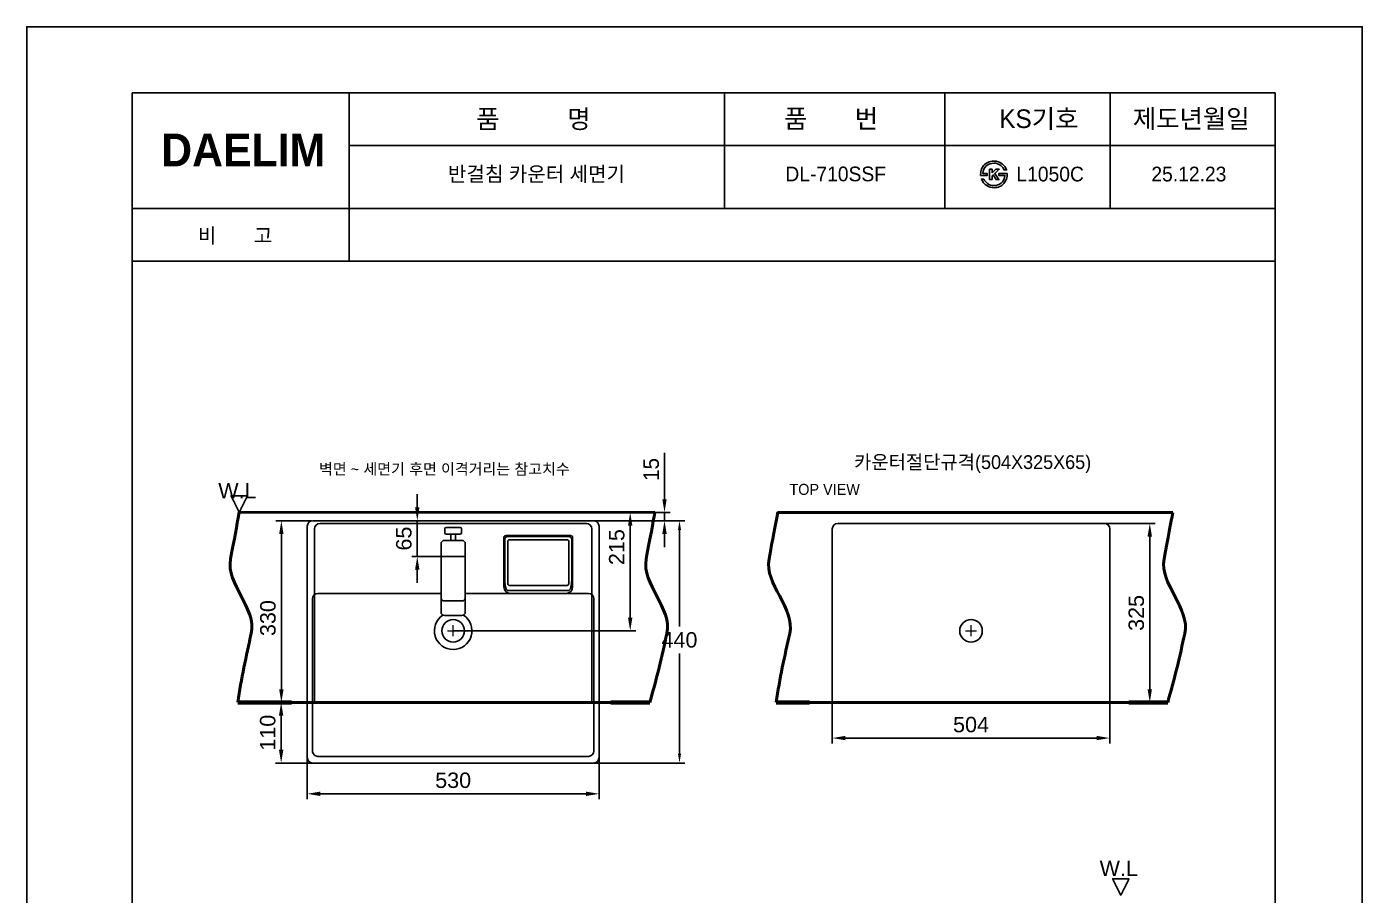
# Model space of a CAD drawing. Header units: millimetres. Extents: x 11328 to 13753, y -384 to 3047.
# Drawn here: x 11328 to 13753, y 1470 to 3047 of the extents above; entities that cross this region are included whole.
import ezdxf
from ezdxf.enums import TextEntityAlignment as Align
from ezdxf.lldxf.tags import DXFTag

# ---------------------------------------------------------------- set-up
doc = ezdxf.new("R2010")
doc.units = ezdxf.units.MM
doc.header["$LTSCALE"] = 0.2
for name, color, linetype in [('001', 7, 'Continuous'), ('002', 7, 'Continuous'), ('BU', 7, 'Continuous'), ('DIMTEXT', 174, 'Continuous'), ('POINT', 7, 'Continuous'), ('TEXT', 7, 'Continuous'), ('YA', 7, 'Continuous')]:
    doc.layers.add(name, color=color, linetype=linetype)
for name, color, linetype, lineweight in [('CEN', 1, 'CENTER', 5), ('DIM', 3, 'Continuous', 15), ('LINE', 7, 'Continuous', 25)]:
    doc.layers.add(name, color=color, linetype=linetype, lineweight=lineweight)
doc.styles.add('ARIAL', font='arial.ttf')
doc.styles.add('h', font='', dxfattribs={"height": 28})
doc.styles.get("Standard").update_dxf_attribs({"font": 'ISOCP.SHX', "bigfont": 'WHGTXT.SHX'})
doc.styles.add('스타일1', font='txt.shx', dxfattribs={"bigfont": 'ghs.shx'})
doc.styles.add('타이틀', font='H2GTRM.TTF', dxfattribs={"height": 25})
doc.styles.get('h').set_extended_font_data('Haansoft Batang')
tags = doc.linetypes.add('Amconstr', pattern=[9999, 9999, 0]).pattern_tags.tags
tags[6:7] = [DXFTag(74, 4), DXFTag(75, 0), DXFTag(340, '0'), DXFTag(46, 1.0), DXFTag(50, 0.0), DXFTag(44, 0.0), DXFTag(45, 0.0)]
tags[4:5] = [DXFTag(74, 4), DXFTag(75, 0), DXFTag(340, '0'), DXFTag(46, 1.0), DXFTag(50, 0.0), DXFTag(44, 0.0), DXFTag(45, 0.0)]
tags = doc.linetypes.add('CENTER', pattern=[50.8, 31.75, -6.35, 6.35, -6.35]).pattern_tags.tags
tags[10:11] = [DXFTag(74, 4), DXFTag(75, 0), DXFTag(340, '0'), DXFTag(46, 1.0), DXFTag(50, 0.0), DXFTag(44, 0.0), DXFTag(45, 0.0)]
tags[8:9] = [DXFTag(74, 4), DXFTag(75, 0), DXFTag(340, '0'), DXFTag(46, 1.0), DXFTag(50, 0.0), DXFTag(44, 0.0), DXFTag(45, 0.0)]
tags[6:7] = [DXFTag(74, 4), DXFTag(75, 0), DXFTag(340, '0'), DXFTag(46, 1.0), DXFTag(50, 0.0), DXFTag(44, 0.0), DXFTag(45, 0.0)]
tags[4:5] = [DXFTag(74, 4), DXFTag(75, 0), DXFTag(340, '0'), DXFTag(46, 1.0), DXFTag(50, 0.0), DXFTag(44, 0.0), DXFTag(45, 0.0)]
doc.dimstyles.new('AM_ISO$0', dxfattribs={"dimtxt": 28, "dimasz": 24, "dimexe": 10, "dimexo": 0, "dimgap": 10, "dimtad": 1, "dimdec": 0, "dimdsep": 46, "dimtxsty": 'h', "dimcen": -5, "dimclrd": 256, "dimclre": 256, "dimclrt": 256, "dimadec": 0, "dimazin": 2, "dimtp": 0.1, "dimtm": 0.1, "dimtfac": 0.71, "dimtdec": 0, "dimtmove": 0, "dimatfit": 3, "dimfxl": 0, "dimlwd": -1, "dimlwe": -1, "dimarcsym": 0})
doc.dimstyles.new('MSADIM', dxfattribs={"dimtxt": 33, "dimasz": 17, "dimexe": 10, "dimexo": 5, "dimgap": 0.09, "dimtad": 0, "dimtih": 1, "dimtoh": 1, "dimdec": 0, "dimzin": 1, "dimdsep": 46, "dimtxsty": 'ARIAL', "dimcen": 0.09, "dimadec": 0, "dimazin": 0, "dimtfac": 1, "dimtdec": 4, "dimtix": 1, "dimtmove": 0, "dimatfit": 3, "dimfxl": 0, "dimtolj": 1, "dimtzin": 1, "dimarcsym": 0})

# ---------------------------------------------------------------- blocks, each defined once
blk = doc.blocks.new('*D53')
at = {"layer": 'Defpoints', "color": 0, "linetype": 'Continuous'}
for p in [(12359.9, 2149.9), (12411.4, 1709.9), (12513.4, 1709.9)]:
    blk.add_point(p, dxfattribs=at)
at = {"layer": 'DIM', "color": 0, "linetype": 'Continuous', "lineweight": -2}
for p, q in [((12364.9, 2149.9), (12523.4, 2149.9)), ((12513.4, 2132.9), (12513.4, 1957.6)), ((12513.4, 1726.9), (12513.4, 1909)), ((12416.4, 1709.9), (12523.4, 1709.9))]:
    blk.add_line(p, q, dxfattribs=at)
at = {"layer": 'DIM', "color": 0, "linetype": 'Continuous'}
for points in [[(12510.6, 2132.9), (12516.3, 2132.9), (12513.4, 2149.9)], [(12510.6, 1726.9), (12516.3, 1726.9), (12513.4, 1709.9)]]:
    blk.add_solid(points, dxfattribs=at)
at = {"layer": 'DIM', "color": 0, "linetype": 'Continuous', "insert": (12513.4, 1933.3), "char_height": 33, "attachment_point": 5, "style": 'ARIAL'}
blk.add_mtext('\\A1;{\\H0.84848x;440}', dxfattribs=at)
blk = doc.blocks.new('*D56')
at = {"layer": 'Defpoints', "color": 0}
for p in [(11844.9, 2149.5), (11790.4, 1819.9), (11844.9, 1819.9)]:
    blk.add_point(p, dxfattribs=at)
at = {"layer": 'LINE', "linetype": 'ByBlock'}
for p, q in [((11844.9, 2149.5), (11780.4, 2149.5)), ((11790.4, 2125.5), (11790.4, 1843.9)), ((11844.9, 1819.9), (11780.4, 1819.9))]:
    blk.add_line(p, q, dxfattribs=at)
at = {"layer": 'LINE'}
for points in [[(11786.4, 2125.5), (11794.4, 2125.5), (11790.4, 2149.5)], [(11786.4, 1843.9), (11794.4, 1843.9), (11790.4, 1819.9)]]:
    blk.add_solid(points, dxfattribs=at)
at = {"layer": 'LINE', "insert": (11766.1, 1973), "char_height": 28, "attachment_point": 5, "rotation": 90, "style": 'ARIAL'}
blk.add_mtext('330', dxfattribs=at)
blk = doc.blocks.new('*D57')
at = {"layer": 'Defpoints', "color": 0}
for p in [(11912.2, 1819.9), (11790, 1709.9), (11912.2, 1709.9)]:
    blk.add_point(p, dxfattribs=at)
at = {"layer": 'LINE', "linetype": 'ByBlock'}
for p, q in [((11912.2, 1819.9), (11780, 1819.9)), ((11790, 1795.9), (11790, 1733.9)), ((11912.2, 1709.9), (11780, 1709.9))]:
    blk.add_line(p, q, dxfattribs=at)
at = {"layer": 'LINE'}
for points in [[(11786, 1795.9), (11794, 1795.9), (11790, 1819.9)], [(11786, 1733.9), (11794, 1733.9), (11790, 1709.9)]]:
    blk.add_solid(points, dxfattribs=at)
at = {"layer": 'LINE', "insert": (11765.7, 1764.9), "char_height": 28, "attachment_point": 5, "rotation": 90, "style": 'ARIAL'}
blk.add_mtext('110', dxfattribs=at)
blk = doc.blocks.new('*D58')
at = {"layer": 'Defpoints', "color": 0}
for p in [(12102.5, 2165), (12423.9, 2165), (12102.4, 1949.9)]:
    blk.add_point(p, dxfattribs=at)
at = {"layer": 'LINE', "linetype": 'ByBlock'}
for p, q in [((12102.5, 2165), (12433.9, 2165)), ((12423.9, 1973.9), (12423.9, 2141)), ((12102.4, 1949.9), (12433.9, 1949.9))]:
    blk.add_line(p, q, dxfattribs=at)
at = {"layer": 'LINE'}
for points in [[(12419.9, 2141), (12427.9, 2141), (12423.9, 2165)], [(12419.9, 1973.9), (12427.9, 1973.9), (12423.9, 1949.9)]]:
    blk.add_solid(points, dxfattribs=at)
at = {"layer": 'LINE', "insert": (12399.6, 2101.9), "char_height": 28, "attachment_point": 5, "rotation": 90, "style": 'ARIAL'}
blk.add_mtext('215', dxfattribs=at)
blk = doc.blocks.new('*D59')
at = {"layer": 'Defpoints', "color": 0}
for p in [(12037.2, 2149.9), (12102.4, 2149.9), (12102.4, 2084.9)]:
    blk.add_point(p, dxfattribs=at)
at = {"layer": 'LINE', "linetype": 'ByBlock'}
for p, q in [((12037.2, 2173.9), (12037.2, 2197.9)), ((12102.4, 2149.9), (12027.2, 2149.9)), ((12037.2, 2084.9), (12037.2, 2149.9)), ((12102.4, 2084.9), (12027.2, 2084.9)), ((12037.2, 2060.9), (12037.2, 2036.9))]:
    blk.add_line(p, q, dxfattribs=at)
at = {"layer": 'LINE'}
for points in [[(12033.2, 2173.9), (12041.2, 2173.9), (12037.2, 2149.9)], [(12033.2, 2060.9), (12041.2, 2060.9), (12037.2, 2084.9)]]:
    blk.add_solid(points, dxfattribs=at)
at = {"layer": 'LINE', "insert": (12012.9, 2117.4), "char_height": 28, "attachment_point": 5, "rotation": 90, "style": 'ARIAL'}
blk.add_mtext('65', dxfattribs=at)
blk = doc.blocks.new('*D63')
at = {"layer": 'Defpoints', "color": 0}
for p in [(11837.4, 1819.9), (12367.4, 1819.9), (12367.4, 1654)]:
    blk.add_point(p, dxfattribs=at)
at = {"layer": 'LINE', "linetype": 'ByBlock'}
for p, q in [((11837.4, 1819.9), (11837.4, 1644)), ((12367.4, 1819.9), (12367.4, 1644)), ((11861.4, 1654), (12343.4, 1654))]:
    blk.add_line(p, q, dxfattribs=at)
at = {"layer": 'LINE'}
for points in [[(11861.4, 1658), (11861.4, 1650), (11837.4, 1654)], [(12343.4, 1658), (12343.4, 1650), (12367.4, 1654)]]:
    blk.add_solid(points, dxfattribs=at)
at = {"layer": 'LINE', "insert": (12102.4, 1678.4), "char_height": 28, "attachment_point": 5, "style": 'ARIAL'}
blk.add_mtext('530', dxfattribs=at)
blk = doc.blocks.new('*D64')
at = {"layer": 'Defpoints', "color": 0}
for p in [(12790.9, 1819.9), (13294.9, 1819.9), (13294.9, 1755.2)]:
    blk.add_point(p, dxfattribs=at)
at = {"layer": 'LINE', "linetype": 'ByBlock'}
for p, q in [((12790.9, 1819.9), (12790.9, 1745.2)), ((13294.9, 1819.9), (13294.9, 1745.2)), ((12814.9, 1755.2), (13270.9, 1755.2))]:
    blk.add_line(p, q, dxfattribs=at)
at = {"layer": 'LINE'}
for points in [[(12814.9, 1759.2), (12814.9, 1751.2), (12790.9, 1755.2)], [(13270.9, 1759.2), (13270.9, 1751.2), (13294.9, 1755.2)]]:
    blk.add_solid(points, dxfattribs=at)
at = {"layer": 'LINE', "insert": (13042.9, 1779.5), "char_height": 28, "attachment_point": 5, "style": 'ARIAL'}
blk.add_mtext('504', dxfattribs=at)
blk = doc.blocks.new('*D65')
at = {"layer": 'Defpoints', "color": 0}
for p in [(13156.5, 2144.9), (13156.5, 1819.9), (13367.5, 1819.9)]:
    blk.add_point(p, dxfattribs=at)
at = {"layer": 'LINE', "linetype": 'ByBlock'}
for p, q in [((13156.5, 2144.9), (13377.5, 2144.9)), ((13367.5, 2120.9), (13367.5, 1843.9)), ((13156.5, 1819.9), (13377.5, 1819.9))]:
    blk.add_line(p, q, dxfattribs=at)
at = {"layer": 'LINE'}
for points in [[(13363.5, 2120.9), (13371.5, 2120.9), (13367.5, 2144.9)], [(13363.5, 1843.9), (13371.5, 1843.9), (13367.5, 1819.9)]]:
    blk.add_solid(points, dxfattribs=at)
at = {"layer": 'LINE', "insert": (13343.1, 1982.4), "char_height": 28, "attachment_point": 5, "rotation": 90, "style": 'ARIAL'}
blk.add_mtext('325', dxfattribs=at)
blk = doc.blocks.new('*D55')
at = {"layer": 'Defpoints', "color": 0}
for p in [(12357.4, 2164.9), (12486.2, 2164.9), (12357.4, 2149.9)]:
    blk.add_point(p, dxfattribs=at)
at = {"layer": 'LINE', "linetype": 'ByBlock'}
for p, q in [((12486.2, 2188.9), (12486.3, 2272.9)), ((12357.4, 2164.9), (12496.2, 2164.9)), ((12486.2, 2149.8), (12486.2, 2164.9)), ((12357.4, 2149.9), (12496.2, 2149.8)), ((12486.2, 2125.8), (12486.2, 2101.8))]:
    blk.add_line(p, q, dxfattribs=at)
at = {"layer": 'LINE'}
for points in [[(12482.2, 2188.9), (12490.2, 2188.9), (12486.2, 2164.9)], [(12482.2, 2125.8), (12490.2, 2125.8), (12486.2, 2149.8)]]:
    blk.add_solid(points, dxfattribs=at)
at = {"layer": 'LINE', "insert": (12462.2, 2242.9), "char_height": 28, "attachment_point": 5, "rotation": 89.9787, "style": 'h'}
blk.add_mtext('15', dxfattribs=at)

msp = doc.modelspace()

# ---------------------------------------------------------------- linework, layer by layer
at = {"layer": '001', "color": 0, "linetype": 'Continuous'}
for p, q in [((11837.4, 1717.9), (11837.4, 2139.9)), ((11847.4, 2149.9), (12357.4, 2149.9)), ((12367.4, 2139.9), (12367.4, 1717.9)), ((12080.4, 2017.9), (11856.9, 2017.9)), ((12347.9, 2017.9), (12124.4, 2017.9)), ((11846.9, 2007.9), (11846.9, 1731.9)), ((12357.9, 2007.9), (12357.9, 1731.9)), ((12361.4, 1709.9), (11843.4, 1709.9)), ((12347.9, 1721.9), (11856.9, 1721.9))]:
    msp.add_line(p, q, dxfattribs=at)
at = {"layer": '002', "linetype": 'Continuous'}
for p, q in [((12194.4, 2118.9), (12194.4, 2029.9)), ((12315.4, 2122.9), (12198.4, 2122.9)), ((12319.4, 2029.9), (12319.4, 2118.9))]:
    msp.add_line(p, q, dxfattribs=at)
at = {"layer": '002', "color": 5, "lineweight": 80}
for p, q in [((11808.7, 1819.9), (11711.1, 1819.9)), ((12459.4, 1819.9), (12388.7, 1819.9)), ((12749.3, 1819.9), (12689, 1819.9)), ((13400, 1819.9), (13329.3, 1819.9))]:
    msp.add_line(p, q, dxfattribs=at)
at = {"layer": '002', "linetype": 'Continuous'}
for centre, radius, start, end in [((12198.4, 2118.9), 4, 90, 180), ((12315.4, 2118.9), 4, 0, 90), ((12199.4, 2037.9), 5, 132.2041, 180), ((12314.4, 2037.9), 5, 0, 47.7913), ((12206.4, 2029.9), 12, 180, 270), ((12307.4, 2029.9), 12, 270.001, 0)]:
    msp.add_arc(centre, radius, start, end, dxfattribs=at)
at = {"layer": '002', "color": 5, "lineweight": 50}
for points in [[(11714, 2165.1), (11708.9, 2138.2), (11705.4, 2119.3), (11698.1, 2080.4), (11689.6, 2034.5), (11745.9, 1990.9), (11735.7, 1945.2), (11726.6, 1904.1), (11717.4, 1863), (11711.1, 1819.9)], [(12468.8, 2164.9), (12465.4, 2146.9), (12460.2, 2119.3), (12453, 2080.4), (12444.4, 2034.5), (12500.8, 1990.9), (12490.6, 1945.2), (12481.4, 1904.1), (12472.3, 1863), (12459.4, 1819.9)], [(12691.8, 2165.1), (12686.8, 2138.2), (12683.2, 2119.3), (12676, 2080.4), (12667.4, 2034.5), (12723.7, 1990.9), (12713.6, 1945.2), (12704.4, 1904.1), (12695.2, 1863), (12689, 1819.9)], [(13409.3, 2164.9), (13406, 2146.9), (13400.8, 2119.3), (13393.6, 2080.4), (13385, 2034.5), (13441.3, 1990.9), (13431.2, 1945.2), (13422, 1904.1), (13412.8, 1863), (13400, 1819.9)]]:
    msp.add_open_spline(points, degree=3, knots=[0, 0, 0, 0, 0.307476, 0.307476, 0.307476, 0.671828, 0.671828, 0.671828, 1, 1, 1, 1], dxfattribs=at)
at = {"layer": 'BU', "color": 0, "linetype": 'Continuous'}
for p, q in [((12115.4, 2137.5), (12089.4, 2137.5)), ((12118.4, 2114.1), (12086.4, 2114.1)), ((12089.4, 2125.5), (12115.4, 2125.5)), ((12098.4, 2114.1), (12098.4, 2125.5)), ((12106.4, 2114.1), (12106.4, 2125.5)), ((12080.4, 2108.1), (12080.4, 2010.1)), ((12124.4, 2010.1), (12124.4, 2108.1)), ((12124.4, 2084.9), (12080.4, 2084.9)), ((12080.4, 2010.1), (12080.4, 1983.8)), ((12086.4, 2004.1), (12118.4, 2004.1)), ((12124.4, 1983.8), (12124.4, 2010.1)), ((12086.4, 1977.8), (12118.4, 1977.8))]:
    msp.add_line(p, q, dxfattribs=at)
at = {"layer": 'BU', "linetype": 'Continuous'}
for p, q in [((12201.4, 2109.8), (12201.4, 2035.8)), ((12312.4, 2035.8), (12312.4, 2109.8)), ((12208.3, 2017.9), (12306.7, 2017.9))]:
    msp.add_line(p, q, dxfattribs=at)
at = {"layer": 'BU', "color": 0, "linetype": 'Continuous'}
for centre, radius, start, end in [((12089.4, 2135.5), 2, 90, 180), ((12115.4, 2135.5), 2, 0, 90), ((12086.4, 2108.1), 6, 90, 180), ((12089.4, 2127.5), 2, 180, 270), ((12115.4, 2127.5), 2, 270, 0), ((12118.4, 2108.1), 6, 0, 90), ((12086.4, 2010.1), 6, 180, 270), ((12118.4, 2010.1), 6, 270, 0), ((12086.4, 1983.8), 6, 180, 270), ((12118.4, 1983.8), 6, 270, 0)]:
    msp.add_arc(centre, radius, start, end, dxfattribs=at)
for points in [[(12087.4, 2135.5), (12087.4, 2131.5), (12087.4, 2127.5)], [(12117.4, 2127.5), (12117.4, 2131.5), (12117.4, 2135.5)]]:
    msp.add_open_spline(points, degree=2, dxfattribs=at)
at = {"layer": 'BU', "linetype": 'Continuous'}
for points, knots in [([(12196, 2115.9), (12196, 2116.2), (12196.1, 2116.9), (12196.5, 2118.1), (12197.4, 2119.5), (12198.8, 2120.4), (12200.1, 2120.8), (12200.8, 2120.9), (12201.1, 2120.9)], [0, 0, 0, 0, 0.12233, 0.248, 0.493258, 0.746631, 0.873312, 1, 1, 1, 1]), ([(12205.7, 2115.4), (12204.1, 2115.4), (12202.2, 2115.3), (12201.4, 2112.9), (12201.4, 2111.1), (12201.4, 2109.8)], [0, 0, 0, 0, 0.778035, 0.778035, 1, 1, 1, 1]), ([(12308.8, 2115.4), (12304.6, 2115.3), (12292, 2115.3), (12270.2, 2115.3), (12243.6, 2115.4), (12222, 2115.3), (12209.6, 2115.4), (12205.7, 2115.4)], [0, 0, 0, 0, 0.115579, 0.374135, 0.632691, 0.891248, 1, 1, 1, 1]), ([(12312.4, 2112.4), (12312.4, 2113.3), (12312, 2114.2), (12310.5, 2115.3), (12309.6, 2115.4), (12308.8, 2115.4)], [0, 0, 0, 0, 0.494965, 0.494965, 1, 1, 1, 1]), ([(12312.7, 2120.9), (12313, 2120.9), (12313.7, 2120.8), (12315, 2120.4), (12316.4, 2119.5), (12317.3, 2118.1), (12317.7, 2116.9), (12317.8, 2116.2), (12317.8, 2115.9)], [0, 0, 0, 0, 0.128467, 0.254133, 0.505451, 0.753732, 0.877367, 1, 1, 1, 1]), ([(12196.9, 2032.8), (12196.9, 2033.1), (12196.7, 2033.8), (12196.5, 2035.4), (12196.2, 2037.5), (12196, 2040.2), (12196, 2042), (12196, 2042.9)], [0, 0, 0, 0, 0.103403, 0.216336, 0.461536, 0.727358, 1, 1, 1, 1]), ([(12317.8, 2042.9), (12317.8, 2042.4), (12317.7, 2041.5), (12317.7, 2039.7), (12317.5, 2037.5), (12317.2, 2035), (12317, 2033.5), (12316.8, 2032.8)], [0, 0, 0, 0, 0.140608, 0.277742, 0.538186, 0.781413, 1, 1, 1, 1]), ([(12203.1, 2023), (12202.8, 2023), (12202.2, 2023.1), (12201.1, 2023.4), (12199.9, 2024.1), (12198.7, 2025.4), (12198.3, 2026.5), (12198.2, 2027.1)], [0, 0, 0, 0, 0.1237, 0.246815, 0.494612, 0.746826, 1, 1, 1, 1]), ([(12201.4, 2035.8), (12201.4, 2035.6), (12201.4, 2035.4), (12201.5, 2034.2), (12201.8, 2033.5), (12202.7, 2032.9)], [0, 0, 0, 0, 0.139227, 0.139227, 1, 1, 1, 1]), ([(12202.7, 2032.9), (12202.9, 2032.7), (12203.4, 2032.5), (12204.2, 2032.4), (12204.9, 2032.3), (12205.6, 2032.4), (12206.3, 2032.4), (12206.9, 2032.4), (12207.7, 2032.4), (12209.1, 2032.4), (12210.8, 2032.4), (12212.8, 2032.4), (12215.5, 2032.4), (12220.2, 2032.4), (12231.1, 2032.4), (12244.2, 2032.4), (12258.2, 2032.4), (12272.2, 2032.4), (12285.3, 2032.4), (12296.2, 2032.4), (12301.2, 2032.4), (12304.1, 2032.4), (12305.8, 2032.4), (12306.8, 2032.4), (12307.4, 2032.4), (12308.1, 2032.4), (12308.8, 2032.3), (12309.5, 2032.4), (12310.3, 2032.5), (12310.8, 2032.7), (12311.1, 2032.9)], [0, 0, 0, 0, 0.008925, 0.014562, 0.022239, 0.027829, 0.034534, 0.040609, 0.045214, 0.055958, 0.078651, 0.093588, 0.111513, 0.151233, 0.225585, 0.412613, 0.512457, 0.612315, 0.799168, 0.87349, 0.912355, 0.937891, 0.954787, 0.959395, 0.96547, 0.970392, 0.977763, 0.985445, 0.991084, 1, 1, 1, 1]), ([(12315.6, 2027.1), (12315.5, 2026.8), (12315.3, 2026.2), (12314.8, 2025.2), (12313.9, 2024.1), (12312.6, 2023.4), (12311.5, 2023.1), (12311, 2023), (12310.7, 2023)], [0, 0, 0, 0, 0.127246, 0.254117, 0.505787, 0.754054, 0.87774, 1, 1, 1, 1])]:
    msp.add_open_spline(points, degree=3, knots=knots, dxfattribs=at)
for points, degree in [([(12196, 2042.9), (12196, 2079.4), (12196, 2115.9)], 2), ([(12201.1, 2120.9), (12256.9, 2120.9), (12312.7, 2120.9)], 2), ([(12317.8, 2115.9), (12317.8, 2079.4), (12317.8, 2042.9)], 2), ([(12198.2, 2027.1), (12197.6, 2029.9), (12196.9, 2032.8)], 2), ([(12310.7, 2023), (12256.9, 2023), (12203.1, 2023)], 2), ([(12307.1, 2017.9), (12256.8, 2017.9), (12206.4, 2017.9)], 2), ([(12311.1, 2032.9), (12312.2, 2033.7), (12312.4, 2034.7), (12312.4, 2035.8)], 3), ([(12316.8, 2032.8), (12316.2, 2029.9), (12315.6, 2027.1)], 2)]:
    msp.add_open_spline(points, degree=degree, dxfattribs=at)
msp.add_rational_spline([(12312.4, 2109.8), (12312.4, 2111.1), (12312.4, 2112.4)], [0.99999974994, 0.9999996447, 1], degree=2, dxfattribs=at)
at = {"layer": 'CEN', "color": 0}
for p, q in [((12092.4, 1949.9), (12112.4, 1949.9)), ((12102.4, 1939.9), (12102.4, 1959.9)), ((13032.9, 1949.9), (13052.9, 1949.9)), ((13042.9, 1939.9), (13042.9, 1959.9))]:
    msp.add_line(p, q, dxfattribs=at)
at = {"layer": 'DIM', "color": 0}
msp.add_line((12214.4, 2017.9), (12309.9, 2017.9), dxfattribs=at)
at = {"layer": 'DIMTEXT', "color": 0}
for points in [[(11728.9, 2195.1), (11713.9, 2195.1), (11698.9, 2195.1), (11706.4, 2180.1), (11713.9, 2165.1), (11721.4, 2180.1), (11728.9, 2195.1)], [(13329.9, 1499.7), (13314.9, 1499.7), (13299.9, 1499.7), (13307.4, 1484.7), (13314.9, 1469.7), (13322.4, 1484.7), (13329.9, 1499.7)]]:
    msp.add_open_spline(points, degree=2, knots=[0, 0, 0, 30, 30, 63.54102, 63.54102, 97.082039, 97.082039, 97.082039], dxfattribs=at)
at = {"layer": 'LINE', "linetype": 'Amconstr'}
msp.add_line((13595.3, -241.1), (13595.3, 2926.9), dxfattribs=at)
at = {"layer": 'LINE', "color": 5, "lineweight": 50}
for p, q in [((11714, 2165.1), (12468.8, 2164.9)), ((12691.7, 2164.9), (13409.3, 2164.9))]:
    msp.add_line(p, q, dxfattribs=at)
at = {"layer": 'LINE', "color": 1}
for p, q in [((11850.4, 2134.9), (11850.4, 1819.9)), ((11860.4, 2144.9), (12344.4, 2144.9)), ((12354.4, 2134.9), (12354.4, 1819.9)), ((12790.9, 2134.9), (12790.9, 1819.9)), ((12800.9, 2144.9), (13294.9, 2144.9)), ((13294.9, 2134.9), (13294.9, 1819.9))]:
    msp.add_line(p, q, dxfattribs=at)
at = {"layer": 'LINE'}
msp.add_line((12349.7, 1709.9), (12428.9, 1709.9), dxfattribs=at)
for centre in [(12102.4, 1949.9), (13042.9, 1949.9)]:
    msp.add_circle(centre, 20.5, dxfattribs=at)
for centre, radius, start, end in [((11847.4, 2139.9), 10, 90, 180), ((12357.4, 2139.9), 10, 0, 90), ((11856.9, 2007.9), 10, 90, 180), ((12347.9, 2007.9), 10, 360, 90), ((12102.4, 1949.9), 34, 123.0094, 56.9906), ((11856.9, 1731.9), 10, 180, 270.0081), ((12347.9, 1731.9), 10, 270.0081, 360), ((11847.4, 1719.9), 10, 180, 270), ((12357.4, 1719.9), 10, 270, 0)]:
    msp.add_arc(centre, radius, start, end, dxfattribs=at)
at = {"layer": 'LINE', "color": 1}
for centre, start, end in [((11860.4, 2134.9), 90, 180), ((12344.4, 2134.9), 0, 90), ((12800.9, 2134.9), 90, 180), ((13284.9, 2134.9), 0, 90)]:
    msp.add_arc(centre, 10, start, end, dxfattribs=at)
at = {"layer": 'POINT', "color": 5, "lineweight": 50}
for p, q in [((12388.7, 1819.9), (11808.7, 1819.9)), ((13329.3, 1819.9), (12749.3, 1819.9))]:
    msp.add_line(p, q, dxfattribs=at)
at = {"layer": 'YA', "color": 7}
for p, q in [((13595.3, 2926.9), (11519.3, 2926.9)), ((11519.3, 1856.7), (11519.3, 2926.9)), ((11913.8, 2620.9), (11913.8, 2926.9)), ((12595.3, 2716.5), (12595.3, 2926.5)), ((12995.3, 2716.5), (12995.3, 2926.5)), ((12995.3, 2716.5), (12995.3, 2926.5)), ((13295.3, 2716.5), (13295.3, 2926.5)), ((13295.3, 2716.5), (13295.3, 2926.5)), ((13595.3, 2830.9), (11913.8, 2830.9)), ((13595.3, 2716.9), (11519.3, 2716.9)), ((13595.3, 2620.9), (11519.3, 2620.9)), ((13595.3, 2620.9), (11519.3, 2620.9)), ((11519.3, -241.1), (11519.3, 1856.7))]:
    msp.add_line(p, q, dxfattribs=at)
at = {"layer": 'YA', "color": 0}
msp.add_lwpolyline([(11327.9, -383.6), (13753.4, -383.6), (13753.4, 3046.7), (11327.9, 3046.7)], close=True, dxfattribs=at)
at = {"layer": 'YA', "color": 7}
msp.add_lwpolyline([(13081, 2781.3), (13088.2, 2787.8), (13094, 2787.8), (13086, 2780.4), (13093.5, 2769.1), (13088.5, 2769.1), (13083.1, 2777.7), (13081, 2775.8), (13081, 2769.1), (13076.6, 2769.1), (13076.6, 2788), (13081, 2788), (13081, 2781.3)], close=True, dxfattribs=at)
for points in [[(13060.3, 2776.7), (13060.1, 2780), (13060.5, 2783.2), (13061.4, 2786.3), (13062.3, 2789.4), (13063.8, 2792.1), (13065.8, 2794.5), (13067.9, 2797.1), (13070.4, 2799), (13073.4, 2800.4), (13076.6, 2801.9), (13080.2, 2802.7), (13084.1, 2802.7), (13090.3, 2802.7), (13095.5, 2801), (13099.7, 2797.6), (13103.1, 2794.9), (13105.8, 2791.3), (13107.6, 2786.8), (13107.6, 2786.8), (13102.9, 2786.8), (13102.9, 2786.8), (13102, 2789.7), (13100, 2792.3), (13097.1, 2794.6), (13093.4, 2797.5), (13089.2, 2799), (13084.6, 2799), (13079, 2799), (13074.3, 2797.3), (13070.6, 2793.9), (13066.8, 2790.5), (13064.8, 2785.9), (13064.5, 2780.2), (13064.5, 2780.2), (13072.3, 2780.2), (13072.3, 2780.2), (13072.3, 2780.2), (13072.3, 2776.7), (13072.3, 2776.7), (13072.3, 2776.7), (13060.3, 2776.7), (13060.3, 2776.7), (13060.3, 2776.7), (13060.3, 2776.7), (13060.3, 2776.7)], [(13108.7, 2780.2), (13108.8, 2776.7), (13108.2, 2773.3), (13107.1, 2770.1), (13106, 2767), (13104.4, 2764.3), (13102.3, 2761.9), (13100.2, 2759.5), (13097.7, 2757.7), (13094.8, 2756.4), (13091.9, 2755.1), (13088.8, 2754.4), (13085.5, 2754.4), (13080.1, 2754.3), (13075.4, 2755.6), (13071.3, 2758.2), (13067, 2761), (13063.8, 2765), (13061.7, 2770.2), (13061.7, 2770.2), (13066.1, 2770.2), (13066.1, 2770.2), (13067.9, 2766.8), (13070.1, 2764.1), (13072.5, 2762.1), (13076.1, 2759.3), (13080.5, 2758), (13085.5, 2758.3), (13089.9, 2758.3), (13093.9, 2759.7), (13097.5, 2762.6), (13101.7, 2766), (13104, 2770.7), (13104.5, 2776.7), (13104.5, 2776.7), (13093.3, 2776.7), (13093.3, 2776.7), (13093.3, 2776.7), (13093.3, 2780.2), (13093.3, 2780.2), (13093.3, 2780.2), (13108.7, 2780.2), (13108.7, 2780.2), (13108.7, 2780.2), (13108.7, 2780.2), (13108.7, 2780.2)]]:
    msp.add_open_spline(points, degree=3, knots=[0, 0, 0, 0, 1, 1, 1, 2, 2, 2, 3, 3, 3, 4, 4, 4, 5, 5, 5, 6, 6, 6, 7, 7, 7, 8, 8, 8, 9, 9, 9, 10, 10, 10, 11, 11, 11, 12, 12, 12, 13, 13, 13, 14, 14, 14, 15, 15, 15, 15], dxfattribs=at)

# ---------------------------------------------------------------- texts
at = {"layer": 'DIM', "color": 0, "attachment_point": 1, "style": '스타일1'}
for s, insert, char_height in [('{\\fGulim|b0|i0|c129|p50;품          명}', (12144.2, 2896.1), 33.819), ('{\\fGulim|b0|i0|c129|p50;품       번}', (12703.2, 2896.6), 33.819), ('{\\fGulim|b0|i0|c129|p50;KS기호}', (13094.1, 2896.6), 33.819), ('{\\fGulim|b0|i0|c129|p50;제도년월일}', (13336.6, 2896.6), 33.819), ('{\\fGulim|b0|i0|c129|p50;비       고}', (11638.7, 2680.9), 26.746)]:
    msp.add_mtext(s, dxfattribs=dict(at, insert=insert, char_height=char_height))
at = {"layer": 'DIM', "color": 0, "attachment_point": 1}
for s, insert, char_height, width, style in [('{\\fGulim|b0|i0|c129|p50;반걸침 카운터 세면기}', (12093, 2792.6), 26.746, 550.695, '스타일1'), ('{\\fGulim|b0|i0|c129|p50;DL-710SSF}', (12705.7, 2792.8), 26.746, 168.306, '스타일1'), ('{\\fGulim|b0|i0|c129|p50;L1050C}', (13125.3, 2792.6), 26.746, 168.306, '스타일1'), ('{\\fGulim|b0|i0|c129|p50;25.12.23}', (13370.4, 2792.6), 26.746, 168.306, '스타일1'), ('    {\\fGulim|b0|i0|c129|p49;\\H0.59139x;벽면 ~\\fArial|b0|i0|c0|p34; \\fGulim|b0|i0|c129|p49;세면기\\fArial|b0|i0|c0|p34; \\fGulim|b0|i0|c129|p49;후면\\fArial|b0|i0|c0|p34; \\fGulim|b0|i0|c129|p49;이격거리는\\fArial|b0|i0|c0|p34; \\fGulim|b0|i0|c129|p49;참고치수}', (11806.4, 2253.6), 33.8187, 702.697, 'ARIAL'), ('    {\\fGulim|b0|i0|c129|p50;\\H0.59139x;TOP VIEW}', (12660.6, 2216.7), 33.819, 702.697, 'ARIAL')]:
    msp.add_mtext(s, dxfattribs=dict(at, insert=insert, char_height=char_height, width=width, style=style))
at = {"layer": 'DIMTEXT', "color": 0, "insert": (11675.8, 2190.3), "char_height": 28, "width": 119.337, "attachment_point": 7, "line_spacing_factor": 0.963855}
msp.add_mtext('{\\fArial|b0|i0|c0|p34;W.L}', dxfattribs=at)
at = {"layer": 'DIMTEXT', "color": 0, "insert": (13276.4, 1504.8), "char_height": 28, "width": 119.337, "attachment_point": 7, "line_spacing_factor": 0.963855, "style": 'ARIAL'}
msp.add_mtext('W.L', dxfattribs=at)
at = {"layer": 'TEXT', "style": '타이틀'}
msp.add_text('카운터절단규격(504X325X65)', height=25, dxfattribs=at).set_placement((13045.8, 2256.2), align=Align.MIDDLE_CENTER)
at = {"layer": 'YA', "color": 7, "insert": (11572.1, 2852.7), "char_height": 59.437, "width": 290.871, "attachment_point": 1, "style": 'h'}
msp.add_mtext('{\\fHYGraphic-Medium|b1|i0|c129|p18;DAELIM}', dxfattribs=at)

# ---------------------------------------------------------------- dimensions: what is measured, and where the dimension line sits
at = {"layer": 'DIM', "color": 0, "linetype": 'Continuous'}
dim = msp.add_linear_dim(base=(12513.4, 1709.9), p1=(12359.9, 2149.9), p2=(12411.4, 1709.9), angle=90, text='{\\H0.84848x;<>}', dimstyle='MSADIM', override={"dimgap": 10}, dxfattribs=at)
dim.commit()
dim.dimension.update_dxf_attribs({"geometry": '*D53', "text_midpoint": (12513.4, 1933.3), "dimtype": 160})
at = {"layer": 'LINE'}
dim = msp.add_linear_dim(base=(12486.2, 2164.9), p1=(12357.4, 2149.9), p2=(12357.4, 2164.9), angle=89.9787, dimstyle='AM_ISO$0', dxfattribs=at)
dim.commit()
dim.dimension.update_dxf_attribs({"geometry": '*D55', "text_midpoint": (12486.2, 2242.9), "dimtype": 161})
for base, p1, p2, picture, middle in [((12037.2, 2149.9), (12102.4, 2084.9), (12102.4, 2149.9), '*D59', (12037.2, 2117.4)), ((12423.9, 2165), (12102.4, 1949.9), (12102.5, 2165), '*D58', (12423.9, 2101.9)), ((11790.4, 1819.9), (11844.9, 2149.5), (11844.9, 1819.9), '*D56', (11790.4, 1973))]:
    dim = msp.add_linear_dim(base=base, p1=p1, p2=p2, angle=90, dimstyle='AM_ISO$0', override={"dimtxsty": 'ARIAL'}, dxfattribs=at)
    dim.commit()
    dim.dimension.update_dxf_attribs({"geometry": picture, "text_midpoint": middle, "dimtype": 160})
for base, p1, p2, picture, middle in [((13367.5, 1819.9), (13156.5, 2144.9), (13156.5, 1819.9), '*D65', (13343.1, 1982.4)), ((11790, 1709.9), (11912.2, 1819.9), (11912.2, 1709.9), '*D57', (11765.7, 1764.9))]:
    dim = msp.add_linear_dim(base=base, p1=p1, p2=p2, angle=90, dimstyle='AM_ISO$0', override={"dimtxsty": 'ARIAL'}, dxfattribs=at)
    dim.commit()
    dim.dimension.update_dxf_attribs({"geometry": picture, "text_midpoint": middle})
for base, p1, p2, picture, middle in [((12367.4, 1654), (11837.4, 1819.9), (12367.4, 1819.9), '*D63', (12102.4, 1678.4)), ((13294.9, 1755.2), (12790.9, 1819.9), (13294.9, 1819.9), '*D64', (13042.9, 1779.5))]:
    dim = msp.add_linear_dim(base=base, p1=p1, p2=p2, dimstyle='AM_ISO$0', override={"dimtxsty": 'ARIAL'}, dxfattribs=at)
    dim.commit()
    dim.dimension.update_dxf_attribs({"geometry": picture, "text_midpoint": middle})

doc.saveas('drawing.dxf')
